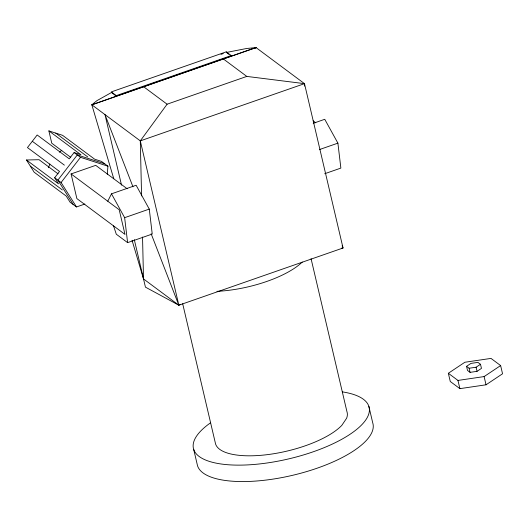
<?xml version="1.0" encoding="UTF-8"?>
<svg xmlns="http://www.w3.org/2000/svg" width="529" height="529" viewBox="0 0 529 529"><rect width="100%" height="100%" fill="white"/><g stroke="black" fill="none" stroke-linecap="round" stroke-linejoin="round"><path stroke-width="0.79" d="M107.275 174.266L107.929 166.192L101.515 161.418L94.665 159.196L62.587 135.331L48.88 130.894L51.769 143.22L70.754 157.344M48.417 167.713L49.858 164.036M107.764 201.232L111.493 193.832L136.125 185.249L149.271 209.094L152.24 234.049L127.608 242.639L116.301 234.221L113.55 225.883M141.58 195.935L140.297 140.879L167.098 104.2L246.805 76.414L304.492 83.655L343.037 247.989L178.842 305.213L145.442 287.141L134.3 239.644M58.038 173.836L39.053 159.712L26.45 159.983L58.521 183.854L54.672 177.744L59.526 171.442L27.455 147.578L37.169 134.981L69.239 158.845L74.1 152.55L80.95 154.766L48.88 130.894M84.878 204.035L76.493 206.958L61.086 182.518L80.514 157.318L107.929 166.192M113.781 178.762L91.834 104.815L96.913 100.662L111.474 92.515L116.459 96.225M254.74 48.622L256.023 47.584L304.492 83.655L304.539 86.115M59.274 152.18L61.82 150.322M448.341 373.276L464.859 362.259L490.998 358.404L500.626 365.565L502.55 373.785L486.032 384.795L459.893 388.65L450.272 381.488L448.341 373.276L457.962 380.43L459.893 388.65M466.552 366.339L470.955 363.403L477.925 362.372L480.491 364.283L481.456 368.389L477.046 371.332L470.076 372.356L467.51 370.445L466.552 366.339L469.117 368.25L470.076 372.356M469.117 368.25L476.087 367.219L480.491 364.283M457.962 380.43L484.108 376.582L500.626 365.565M180.217 304.32L178.842 305.213L143.511 278.922L132.038 240.259M220.983 54.355L223.304 53.541M151.142 233.732L178.842 305.213L140.297 140.879L91.834 104.815L256.023 47.584L246.593 48.496L226.405 52.457L226.233 51.855L111.302 91.914L116.287 95.623L231.219 55.565L226.233 51.855M91.834 104.815L256.023 47.584M140.297 140.879L304.492 83.655M71.091 173.935L119.197 209.742L124.983 234.393L76.87 198.587L71.091 173.935L95.716 165.352L127.152 188.747M313.208 123.323L324.753 119.296L337.899 143.141L340.868 168.096L324.7 173.73M319.423 149.575L337.899 143.141M127.608 242.639L124.646 217.677L149.271 209.094M341.403 248.24L343.037 247.989L342.137 245.681M104.722 163.805L77.307 154.937L57.879 180.131L73.286 204.571M227.034 52.92L228.898 54.315M230.148 55.241L231.391 56.167M313.161 120.843L315.78 122.794M223.278 58.904L246.805 76.414M143.564 86.683L167.098 104.2M55.737 133.116L87.807 156.981M74.1 152.55L80.514 157.318M32.309 141.276L64.386 165.147M54.672 177.744L61.086 182.518M30.305 166.099L62.376 189.964M76.493 206.958L70.079 202.184L66.231 196.074L34.154 172.209L26.45 159.983M111.493 193.832L124.646 217.677M132.971 186.843L104.973 114.588L121.518 185.13M484.108 376.582L486.032 384.795M476.087 367.219L477.046 371.332M368.872 406.411L372.727 422.843A90.221 31.892 -13.2 0 1 294.858 474.764A90.221 31.892 -13.2 0 1 197.529 465.765L193.674 449.333M311.059 258.668L346.971 411.774A67.666 23.917 -13.2 0 1 346.621 418.241L341.82 425.356A67.666 23.917 -13.2 0 1 271.317 454.107A67.666 23.917 -13.2 0 1 215.574 443.97L182.67 303.686M142.539 237.018L143.511 278.922M342.389 391.89A90.221 31.892 -13.2 0 1 347.421 435.962A90.221 31.892 -13.2 0 1 226.002 464.568A90.221 31.892 -13.2 0 1 210.244 423.021M302.251 262.06A67.666 23.917 -13.2 0 1 216.95 291.34"/></g></svg>
